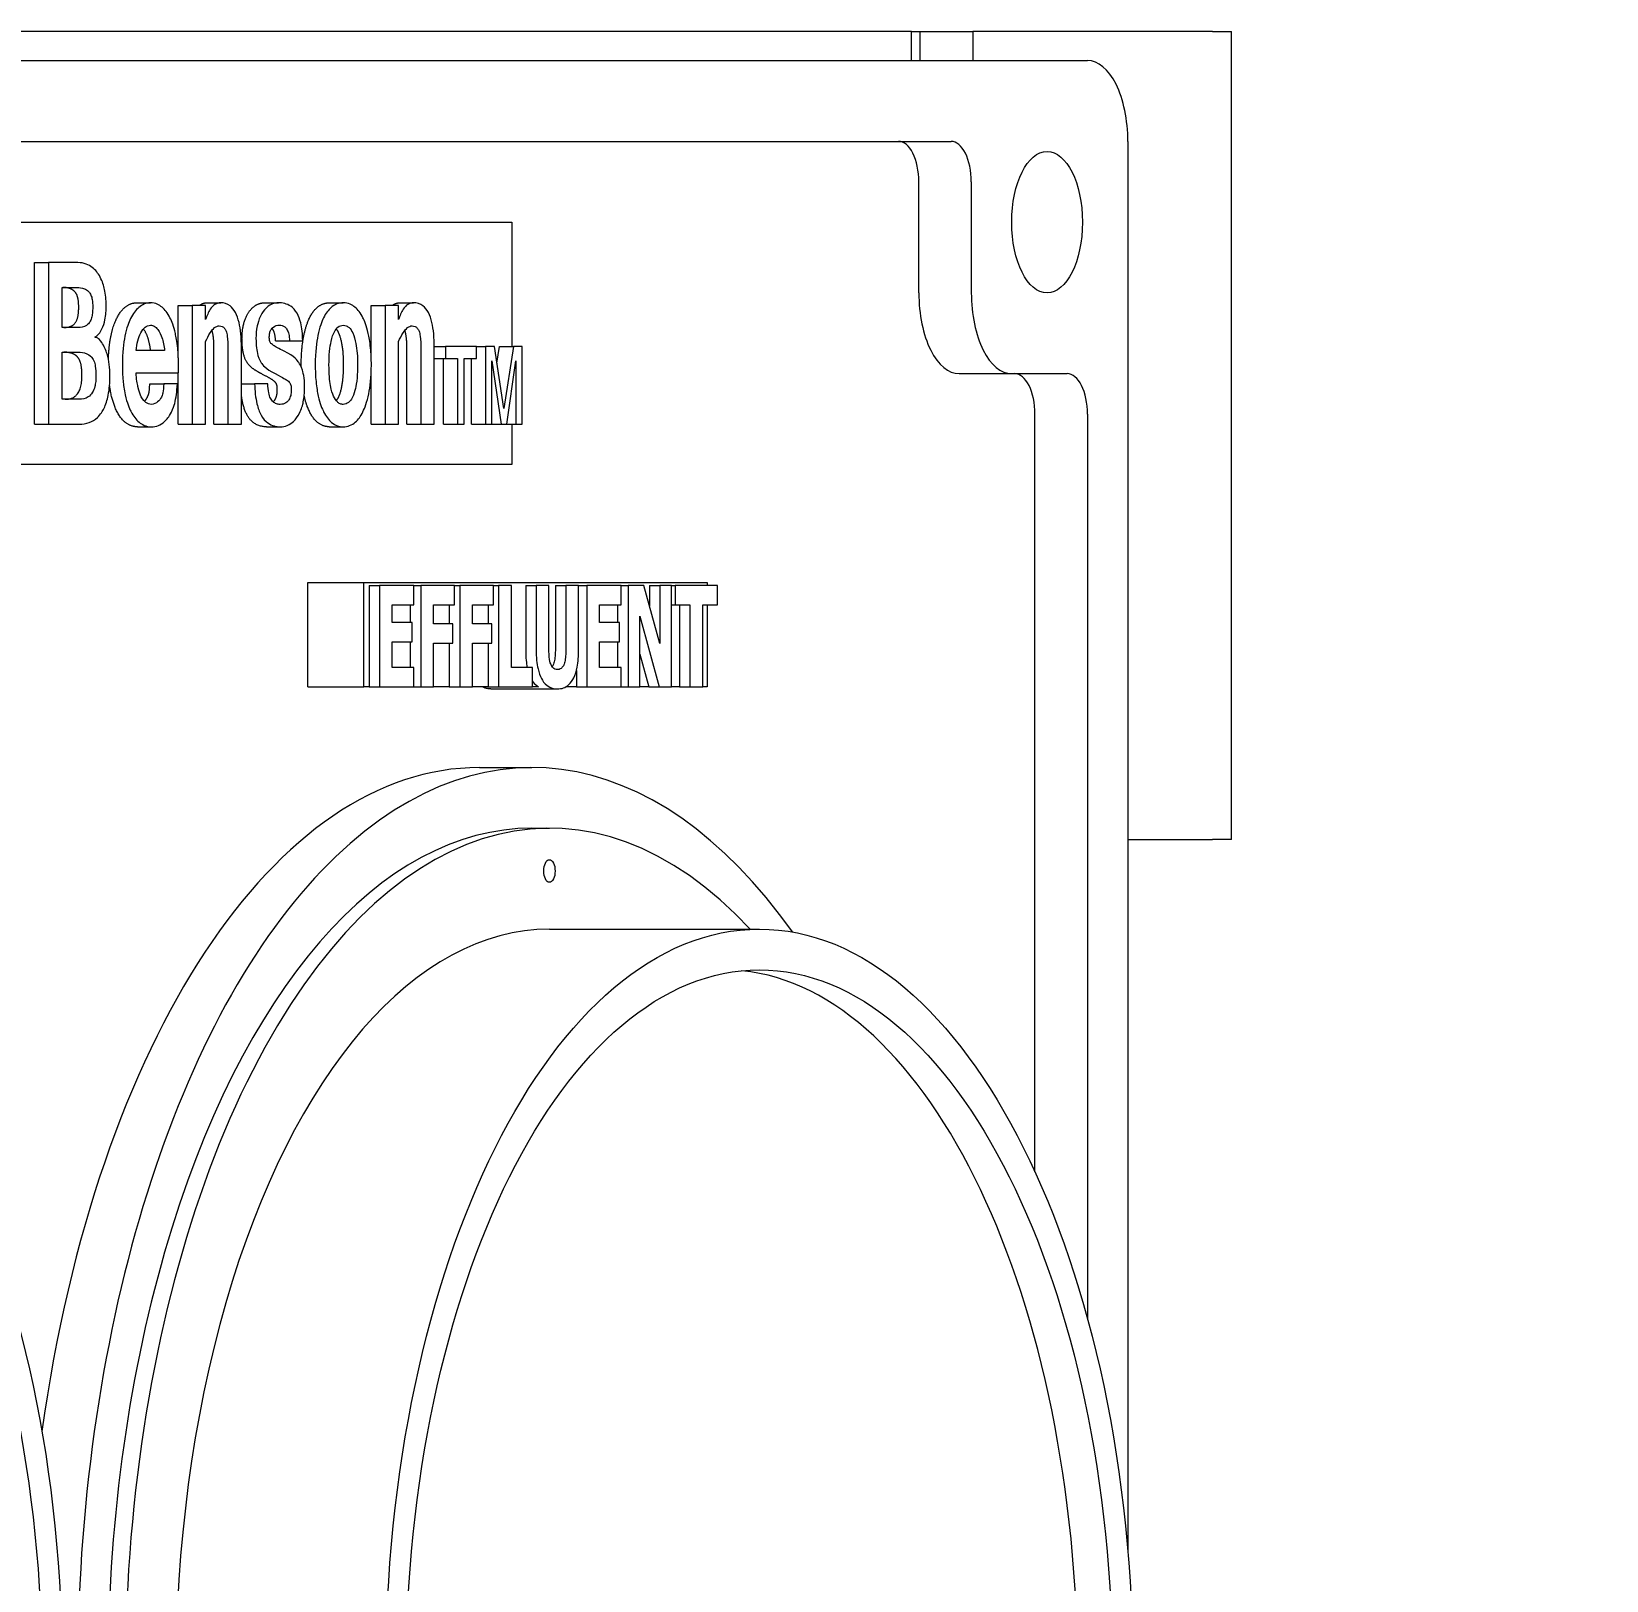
# Model space of a CAD drawing. Header units: inches. Extents: x 12 to 318, y 5 to 204.
# Drawn here: x 159.009 to 163.883, y 83.997 to 88.79 of the extents above; entities that cross this region are included whole.
import ezdxf

# ---------------------------------------------------------------- set-up
doc = ezdxf.new("R2010")
doc.units = ezdxf.units.IN
doc.header["$LTSCALE"] = 9.5
doc.header["$MEASUREMENT"] = 0
doc.layers.add('Dimension', color=7, linetype='Continuous', lineweight=25)
doc.layers.add('Visible', color=7, linetype='Continuous', lineweight=18)
doc.styles.add('Standard D-E', font='arial.ttf')
doc.dimstyles.new('in [mm] D-E NeptuneBenson', dxfattribs={"dimscale": 9.5, "dimtxt": 0.15, "dimasz": 0.098425, "dimexe": 0.125, "dimexo": 0.063, "dimgap": 0.031496, "dimtad": 0, "dimtih": 1, "dimtoh": 1, "dimdec": 4, "dimzin": 3, "dimdsep": 46, "dimlunit": 5, "dimtxsty": 'Standard D-E', "dimcen": 0.09, "dimdle": 0.393701, "dimclrd": 256, "dimclre": 256, "dimclrt": 256, "dimadec": 1, "dimazin": 1, "dimtfac": 1, "dimtofl": 0, "dimtmove": 0, "dimatfit": 3, "dimfxl": 1, "dimfrac": 1, "dimtolj": 1, "dimtzin": 4, "dimlwd": -1, "dimlwe": -1, "dimarcsym": 0})

# ---------------------------------------------------------------- blocks, each defined once
blk = doc.blocks.new('*D26')
at = {"layer": 'Defpoints', "color": 0, "transparency": 16777216}
for p in [(157.7973, 102.1599), (159.2025, 29.1799), (174.6379, 29.1799)]:
    blk.add_point(p, dxfattribs=at)
at = {"layer": 'Dimension', "transparency": 16777216}
for p, q in [((158.3958, 102.1599), (175.8254, 102.1599)), ((174.6379, 101.2249), (174.6379, 84.9408)), ((174.6379, 30.115), (174.6379, 80.4614)), ((159.801, 29.1799), (175.8254, 29.1799))]:
    blk.add_line(p, q, dxfattribs=at)
for points in [[(174.4821, 101.2249), (174.7938, 101.2249), (174.6379, 102.1599)], [(174.4821, 30.115), (174.7938, 30.115), (174.6379, 29.1799)]]:
    blk.add_solid(points, dxfattribs=at)
at = {"layer": 'Dimension', "transparency": 16777216, "char_height": 1.425, "attachment_point": 5, "style": 'Standard D-E'}
for s, insert in [('\\A1; 73 in', (174.6379, 83.7284)), ('\\A1;[1853.7 mm]', (174.6379, 81.4887))]:
    blk.add_mtext(s, dxfattribs=dict(at, insert=insert))
blk = doc.blocks.new('*D27')
at = {"layer": 'Defpoints', "color": 0, "transparency": 16777216}
for p in [(144.702, 110.0399), (183.9102, 110.0399), (159.2025, 29.1799)]:
    blk.add_point(p, dxfattribs=at)
at = {"layer": 'Dimension', "transparency": 16777216}
for p, q in [((145.3005, 110.0399), (185.0977, 110.0399)), ((183.9102, 109.1049), (183.9102, 72.5645)), ((183.9102, 30.115), (183.9102, 66.6553)), ((159.801, 29.1799), (185.0977, 29.1799))]:
    blk.add_line(p, q, dxfattribs=at)
for points in [[(183.7543, 109.1049), (184.066, 109.1049), (183.9102, 110.0399)], [(183.7543, 30.115), (184.066, 30.115), (183.9102, 29.1799)]]:
    blk.add_solid(points, dxfattribs=at)
at = {"layer": 'Dimension', "transparency": 16777216, "char_height": 1.425, "attachment_point": 5, "style": 'Standard D-E'}
for s, insert in [('\\A1; 80{\\H1x;\\S7#8;} in', (183.9102, 71.3521)), ('\\A1;[2053.8 mm]', (183.9102, 68.3975))]:
    blk.add_mtext(s, dxfattribs=dict(at, insert=insert))

msp = doc.modelspace()

# ---------------------------------------------------------------- linework, layer by layer
at = {"layer": 'Visible'}
for p, q in [((161.731927, 88.789912), (155.331927, 88.789912)), ((161.731927, 88.699912), (161.731927, 88.789912)), ((161.731927, 88.789912), (161.759548, 88.789912)), ((161.759548, 88.789912), (161.921927, 88.789912)), ((161.759548, 88.699912), (161.759548, 88.789912)), ((161.921927, 88.789912), (161.921927, 88.699912)), ((162.663605, 88.789912), (161.921927, 88.789912)), ((162.663605, 88.789912), (162.722219, 88.789912)), ((162.722219, 86.289912), (162.722219, 88.789912)), ((155.526687, 88.699912), (162.276687, 88.699912)), ((155.948562, 88.449877), (161.854812, 88.449877)), ((162.401687, 88.449912), (162.401687, 84.084772)), ((161.754932, 87.981162), (161.754932, 88.324877)), ((161.917312, 88.324877), (161.917312, 87.981162)), ((157.307937, 88.199877), (160.495437, 88.199877)), ((160.495437, 88.199877), (160.495437, 87.814877)), ((159.019118, 87.574877), (159.019118, 88.074877)), ((159.019118, 88.074877), (159.062419, 88.074877)), ((159.062419, 88.074877), (159.062419, 87.574877)), ((159.152753, 88.074877), (159.062419, 88.074877)), ((159.104676, 87.997954), (159.149717, 87.997954)), ((159.104676, 87.873966), (159.104676, 87.997954)), ((159.33404, 87.950383), (159.377341, 87.950383)), ((159.46374, 87.779936), (159.46374, 87.942286)), ((159.46374, 87.942286), (159.507041, 87.942286)), ((159.548286, 87.942286), (159.507041, 87.942286)), ((159.507041, 87.942286), (159.507041, 87.574877)), ((159.548286, 87.898257), (159.548286, 87.942286)), ((159.551544, 87.950383), (159.594845, 87.950383)), ((159.730585, 87.950383), (159.773887, 87.950383)), ((159.930882, 87.950383), (159.974184, 87.950383)), ((160.060582, 87.942286), (160.103883, 87.942286)), ((160.060582, 87.780426), (160.060582, 87.942286)), ((160.145128, 87.942286), (160.103883, 87.942286)), ((160.103883, 87.942286), (160.103883, 87.574877)), ((160.145128, 87.898257), (160.145128, 87.942286)), ((160.148386, 87.950383), (160.191687, 87.950383)), ((159.1525, 87.873966), (159.104676, 87.873966)), ((159.20592, 87.843621), (159.206567, 87.843621)), ((159.548286, 87.574877), (159.548286, 87.830443)), ((159.764492, 87.832974), (159.807794, 87.832974)), ((159.807794, 87.832974), (159.848532, 87.832974)), ((160.145128, 87.574877), (160.145128, 87.830443)), ((160.255697, 87.814877), (160.28999, 87.814877)), ((160.386306, 87.814877), (160.28999, 87.814877)), ((160.28999, 87.814877), (160.28999, 87.777954)), ((160.386306, 87.777954), (160.386306, 87.814877)), ((160.386306, 87.814877), (160.414609, 87.814877)), ((160.441815, 87.814877), (160.414609, 87.814877)), ((160.414609, 87.814877), (160.414609, 87.574877)), ((160.471086, 87.622974), (160.441815, 87.814877)), ((160.449614, 87.763748), (160.457542, 87.814877)), ((160.457542, 87.814877), (160.500844, 87.814877)), ((160.500844, 87.814877), (160.471086, 87.622974)), ((160.527929, 87.814877), (160.500844, 87.814877)), ((160.527929, 87.574877), (160.527929, 87.814877)), ((159.104676, 87.797549), (159.152753, 87.797549)), ((159.104676, 87.6518), (159.104676, 87.797549)), ((159.421117, 87.802609), (159.333566, 87.802609)), ((159.574064, 87.574877), (159.574064, 87.809188)), ((159.617365, 87.809188), (159.617365, 87.574877)), ((159.658863, 87.574877), (159.658863, 87.811719)), ((160.170906, 87.574877), (160.170906, 87.809188)), ((160.214207, 87.809188), (160.214207, 87.574877)), ((160.255705, 87.574877), (160.255705, 87.811719)), ((160.255705, 87.777954), (160.28999, 87.777954)), ((160.284583, 87.574877), (160.284583, 87.777954)), ((160.28999, 87.777954), (160.327885, 87.777954)), ((160.327885, 87.777954), (160.327885, 87.574877)), ((160.348168, 87.777954), (160.386306, 87.777954)), ((160.348168, 87.574877), (160.348168, 87.777954)), ((160.371307, 87.574877), (160.371307, 87.777954)), ((160.434042, 87.770666), (160.462463, 87.574877)), ((160.434042, 87.574877), (160.434042, 87.770666)), ((160.479831, 87.574877), (160.508374, 87.770666)), ((160.508374, 87.770666), (160.508374, 87.574877)), ((159.33306, 87.733278), (159.464133, 87.733278)), ((159.46374, 87.574877), (159.46374, 87.733278)), ((159.464133, 87.733278), (159.464133, 87.758075)), ((160.060582, 87.574877), (160.060582, 87.736732)), ((161.879932, 87.731162), (162.042312, 87.731162)), ((162.042312, 87.731162), (162.214169, 87.731162)), ((159.375285, 87.699371), (159.418586, 87.699371)), ((159.460844, 87.699371), (159.418586, 87.699371)), ((159.658863, 87.699371), (159.699747, 87.699371)), ((159.740992, 87.699371), (159.699747, 87.699371)), ((159.157308, 87.6518), (159.104676, 87.6518)), ((159.019118, 87.574877), (159.062419, 87.574877)), ((159.062419, 87.574877), (159.157308, 87.574877)), ((159.46374, 87.574877), (159.507041, 87.574877)), ((159.507041, 87.574877), (159.548286, 87.574877)), ((159.574064, 87.574877), (159.617365, 87.574877)), ((159.617365, 87.574877), (159.658863, 87.574877)), ((160.060582, 87.574877), (160.103883, 87.574877)), ((160.103883, 87.574877), (160.145128, 87.574877)), ((160.170906, 87.574877), (160.214207, 87.574877)), ((160.214207, 87.574877), (160.255705, 87.574877)), ((160.284583, 87.574877), (160.327885, 87.574877)), ((160.327885, 87.574877), (160.348168, 87.574877)), ((160.371307, 87.574877), (160.414609, 87.574877)), ((160.414609, 87.574877), (160.434042, 87.574877)), ((160.434042, 87.574877), (160.462463, 87.574877)), ((160.462463, 87.574877), (160.479831, 87.574877)), ((160.479831, 87.574877), (160.508374, 87.574877)), ((160.495437, 87.574877), (160.495437, 87.449877)), ((160.508374, 87.574877), (160.527929, 87.574877)), ((162.11429, 85.261638), (162.11429, 87.606162)), ((162.276669, 87.606162), (162.276669, 84.807084)), ((159.337077, 87.56678), (159.380378, 87.56678)), ((159.736152, 87.56678), (159.779454, 87.56678)), ((159.930882, 87.56678), (159.974184, 87.56678)), ((160.495437, 87.449877), (157.882652, 87.449877)), ((159.86429, 87.084877), (160.037495, 87.084877)), ((159.86429, 86.762377), (159.86429, 87.084877)), ((160.037495, 87.084877), (161.099995, 87.084877)), ((160.037495, 86.762377), (160.037495, 87.084877)), ((161.099995, 87.084877), (161.099995, 87.075377)), ((160.053728, 87.075377), (160.053728, 86.762377)), ((160.053728, 87.075377), (160.086204, 87.075377)), ((160.191975, 87.075377), (160.086204, 87.075377)), ((160.086204, 87.075377), (160.086204, 86.762377)), ((160.191975, 87.075377), (160.213984, 87.075377)), ((160.191975, 87.01577), (160.191975, 87.075377)), ((160.31874, 87.075377), (160.213984, 87.075377)), ((160.213984, 87.075377), (160.213984, 86.762377)), ((160.31874, 87.075377), (160.334408, 87.075377)), ((160.31874, 87.01577), (160.31874, 87.075377)), ((160.439164, 87.075377), (160.334408, 87.075377)), ((160.334408, 87.075377), (160.334408, 86.762377)), ((160.439164, 87.01577), (160.439164, 87.075377)), ((160.439164, 87.075377), (160.454832, 87.075377)), ((160.494147, 87.075377), (160.454832, 87.075377)), ((160.454832, 87.075377), (160.454832, 86.762377)), ((160.494147, 86.821984), (160.494147, 87.075377)), ((160.538595, 87.075377), (160.538595, 86.875503)), ((160.538595, 87.075377), (160.571071, 87.075377)), ((160.610386, 87.075377), (160.571071, 87.075377)), ((160.571071, 87.075377), (160.571071, 86.875503)), ((160.610386, 86.880069), (160.610386, 87.075377)), ((160.630415, 87.075377), (160.630415, 86.880069)), ((160.630415, 87.075377), (160.662891, 87.075377)), ((160.702207, 87.075377), (160.662891, 87.075377)), ((160.662891, 87.075377), (160.662891, 86.880069)), ((160.702207, 87.075377), (160.727767, 87.075377)), ((160.702207, 86.875757), (160.702207, 87.075377)), ((160.833537, 87.075377), (160.727767, 87.075377)), ((160.727767, 87.075377), (160.727767, 86.762377)), ((160.833537, 87.075377), (160.855547, 87.075377)), ((160.833537, 87.01577), (160.833537, 87.075377)), ((160.90374, 87.075377), (160.855547, 87.075377)), ((160.855547, 87.075377), (160.855547, 86.762377)), ((160.953708, 86.896048), (160.90374, 87.075377)), ((160.921232, 87.075377), (160.921232, 87.012599)), ((160.921232, 87.075377), (160.953708, 87.075377)), ((160.989599, 87.075377), (160.953708, 87.075377)), ((160.953708, 87.075377), (160.953708, 86.896048)), ((160.989599, 86.762377), (160.989599, 87.075377)), ((160.989599, 87.075377), (161.000575, 87.075377)), ((161.132471, 87.075377), (161.000575, 87.075377)), ((161.000575, 87.075377), (161.000575, 87.01577)), ((161.132471, 87.01577), (161.132471, 87.075377)), ((160.125266, 86.960728), (160.125266, 87.01577)), ((160.125266, 87.01577), (160.191975, 87.01577)), ((160.181508, 87.01577), (160.181508, 86.960728)), ((160.253046, 86.95667), (160.253046, 87.01577)), ((160.253046, 87.01577), (160.31874, 87.01577)), ((160.301932, 87.01577), (160.301932, 86.95667)), ((160.37347, 87.01577), (160.439164, 87.01577)), ((160.37347, 86.95667), (160.37347, 87.01577)), ((160.422356, 87.01577), (160.422356, 86.95667)), ((160.766828, 86.960728), (160.766828, 87.01577)), ((160.766828, 87.01577), (160.833537, 87.01577)), ((160.823071, 87.01577), (160.823071, 86.960728)), ((160.989599, 87.01577), (161.000575, 87.01577)), ((161.000575, 87.01577), (161.046865, 87.01577)), ((161.014389, 87.01577), (161.014389, 86.762377)), ((161.046865, 87.01577), (161.046865, 86.762377)), ((161.08618, 86.762377), (161.08618, 87.01577)), ((161.08618, 87.01577), (161.132471, 87.01577)), ((161.099995, 87.01577), (161.099995, 86.762377)), ((160.186775, 86.960728), (160.125266, 86.960728)), ((160.186775, 86.901121), (160.186775, 86.960728)), ((160.31354, 86.95667), (160.253046, 86.95667)), ((160.31354, 86.897063), (160.31354, 86.95667)), ((160.433964, 86.95667), (160.37347, 86.95667)), ((160.433964, 86.897063), (160.433964, 86.95667)), ((160.828338, 86.960728), (160.766828, 86.960728)), ((160.828338, 86.901121), (160.828338, 86.960728)), ((160.891438, 86.762377), (160.891438, 86.980513)), ((160.891438, 86.980513), (160.951806, 86.762377)), ((160.125266, 86.821984), (160.125266, 86.901121)), ((160.125266, 86.901121), (160.186775, 86.901121)), ((160.181508, 86.901121), (160.181508, 86.821984)), ((160.253046, 86.762377), (160.253046, 86.897063)), ((160.253046, 86.897063), (160.31354, 86.897063)), ((160.301932, 86.897063), (160.301932, 86.762377)), ((160.37347, 86.762377), (160.37347, 86.897063)), ((160.37347, 86.897063), (160.433964, 86.897063)), ((160.422356, 86.897063), (160.422356, 86.762377)), ((160.766828, 86.901121), (160.828338, 86.901121)), ((160.766828, 86.821984), (160.766828, 86.901121)), ((160.823071, 86.901121), (160.823071, 86.821984)), ((160.891438, 86.863163), (160.91933, 86.762377)), ((160.191975, 86.821984), (160.125266, 86.821984)), ((160.191975, 86.762377), (160.191975, 86.821984)), ((160.559208, 86.821984), (160.494147, 86.821984)), ((160.559208, 86.762377), (160.559208, 86.821984)), ((160.695291, 86.812172), (160.695291, 86.762377)), ((160.833537, 86.821984), (160.766828, 86.821984)), ((160.833537, 86.762377), (160.833537, 86.821984)), ((159.86429, 86.762377), (160.037495, 86.762377)), ((160.053728, 86.762377), (160.037495, 86.762377)), ((160.053728, 86.762377), (160.086204, 86.762377)), ((160.086204, 86.762377), (160.191975, 86.762377)), ((160.191975, 86.762377), (160.213984, 86.762377)), ((160.213984, 86.762377), (160.253046, 86.762377)), ((160.301932, 86.762377), (160.253046, 86.762377)), ((160.301932, 86.762377), (160.334408, 86.762377)), ((160.334408, 86.762377), (160.37347, 86.762377)), ((160.422356, 86.762377), (160.37347, 86.762377)), ((160.422356, 86.762377), (160.454832, 86.762377)), ((160.430958, 86.755782), (160.636639, 86.755782)), ((160.454832, 86.762377), (160.559208, 86.762377)), ((160.577924, 86.762377), (160.559208, 86.762377)), ((160.695291, 86.762377), (160.663176, 86.762377)), ((160.695291, 86.762377), (160.727767, 86.762377)), ((160.727767, 86.762377), (160.833537, 86.762377)), ((160.833537, 86.762377), (160.855547, 86.762377)), ((160.855547, 86.762377), (160.891438, 86.762377)), ((160.91933, 86.762377), (160.891438, 86.762377)), ((160.91933, 86.762377), (160.951806, 86.762377)), ((160.951806, 86.762377), (160.989599, 86.762377)), ((161.014389, 86.762377), (160.989599, 86.762377)), ((161.014389, 86.762377), (161.046865, 86.762377)), ((161.046865, 86.762377), (161.08618, 86.762377)), ((161.099995, 86.762377), (161.08618, 86.762377)), ((160.39554, 86.512377), (160.557919, 86.512377)), ((160.557919, 86.324877), (160.612046, 86.324877)), ((162.401687, 86.289912), (162.663605, 86.289912)), ((162.722219, 86.289912), (162.663605, 86.289912)), ((160.612046, 86.012377), (161.261565, 86.012377))]:
    msp.add_line(p, q, dxfattribs=at)
for centre, major_axis, start_param, end_param in [((162.276687, 88.449912), (0, 0.25), 4.71238898, 6.28318531), ((161.692432, 88.324877), (0, 0.125), 4.71238898, 6.28318531), ((161.854812, 88.324877), (0, 0.125), 4.71238898, 6.28318531), ((161.879932, 87.981162), (0, -0.25), 4.71238898, 6.28318531), ((162.042312, 87.981162), (0, -0.25), 4.71238898, 6.28318531), ((162.05179, 87.606162), (0, 0.125), 4.71238898, 6.28318531), ((162.214169, 87.606162), (0, 0.125), 4.71238898, 6.28318531), ((160.557919, 83.699877), (0, 2.8125), 5.67192986, 8.94884126), ((160.39554, 83.699877), (0, 2.8125), 0, 1.2977393), ((160.612046, 83.699877), (0, -2.625), 2.64866739, 6.33361033), ((160.557919, 83.699877), (0, -2.625), 3.14159265, 6.28318531), ((160.612046, 83.699877), (0, -2.3125), 3.14159265, 6.28318531), ((161.153312, 83.699877), (0, -2.186419), 0.04953189, 3.09206076)]:
    msp.add_ellipse(centre, major_axis=major_axis, ratio=0.5, start_param=start_param, end_param=end_param, dxfattribs=at)
for centre, major_axis in [((162.151687, 88.199912), (0, 0.21875)), ((160.612046, 86.192273), (0, -0.035)), ((157.9491, 83.699877), (0, 2.3125)), ((161.261565, 83.699877), (0, 2.3125)), ((157.9491, 83.699877), (0, 2.186419)), ((161.261565, 83.699877), (0, 2.186419))]:
    msp.add_ellipse(centre, major_axis=major_axis, ratio=0.5, dxfattribs=at)
for points, degree, knots in [([(159.240557, 87.942286), (159.240557, 87.950959), (159.240162, 87.959582), (159.238465, 87.976261), (159.237212, 87.984174), (159.23312, 88.002598), (159.229046, 88.01663), (159.215699, 88.041847), (159.207648, 88.052149), (159.186989, 88.068115), (159.172471, 88.074877), (159.152753, 88.074877)], 3, [-1.37022204, -1.37022204, -1.37022204, -1.37022204, -1.13367687, -1.13367687, -0.90603204, -0.90603204, -0.58386018, -0.58386018, -0.30050429, -0.30050429, 0, 0, 0, 0]), ([(159.149717, 87.997954), (159.157278, 87.997954), (159.165771, 87.997089), (159.176876, 87.992518), (159.181886, 87.989904), (159.189477, 87.981738), (159.191629, 87.97793), (159.195278, 87.96969), (159.196394, 87.964936), (159.198391, 87.95315), (159.198806, 87.944699), (159.198806, 87.936719)], 3, [-0.217883978, -0.217883978, -0.217883978, -0.217883978, -0.151492323, -0.151492323, -0.118749394, -0.118749394, -0.094641913, -0.094641913, -0.060812242, -0.060812242, 0, 0, 0, 0]), ([(159.198806, 87.936719), (159.198806, 87.930626), (159.198548, 87.924438), (159.197315, 87.913295), (159.196432, 87.908264), (159.193711, 87.898469), (159.191852, 87.89405), (159.187623, 87.887349), (159.18456, 87.883515), (159.171588, 87.875482), (159.16192, 87.873966), (159.1525, 87.873966)], 3, [-0.570946972, -0.570946972, -0.570946972, -0.570946972, -0.453612383, -0.453612383, -0.351244571, -0.351244571, -0.237936486, -0.237936486, -0.143553355, -0.143553355, 0, 0, 0, 0]), ([(159.205891, 87.843601), (159.210078, 87.846475), (159.214155, 87.850091), (159.221416, 87.858812), (159.224612, 87.863717), (159.231495, 87.877747), (159.234562, 87.887298), (159.239504, 87.912053), (159.240557, 87.927212), (159.240557, 87.942286)], 3, [-0.332004447, -0.332004447, -0.332004447, -0.332004447, -0.264558277, -0.264558277, -0.202993513, -0.202993513, -0.114860808, -0.114860808, 0, 0, 0, 0]), ([(159.247481, 87.775303), (159.248449, 87.809466), (159.259648, 87.87346), (159.282674, 87.923055), (159.315062, 87.950383), (159.33404, 87.950383)], 2, [0.19355846, 0.19355846, 0.19355846, 1, 2, 3, 4, 4, 4]), ([(159.377341, 87.950383), (159.371089, 87.950383), (159.364871, 87.94927), (159.352074, 87.9442), (159.346438, 87.940399), (159.332034, 87.927999), (159.32353, 87.916685), (159.310323, 87.890016), (159.303667, 87.872771), (159.294084, 87.825547), (159.29055, 87.797215), (159.29055, 87.758581)], 3, [-1.49193162, -1.49193162, -1.49193162, -1.49193162, -1.29030138, -1.29030138, -1.0712515, -1.0712515, -0.64119148, -0.64119148, -0.29439022, -0.29439022, 0, 0, 0, 0]), ([(159.464133, 87.758075), (159.464133, 87.775551), (159.463415, 87.793081), (159.459711, 87.830628), (159.456829, 87.845517), (159.449654, 87.877267), (159.443643, 87.89296), (159.430839, 87.918598), (159.422604, 87.929346), (159.405225, 87.943636), (159.393561, 87.950383), (159.377341, 87.950383)], 3, [-0.953742878, -0.953742878, -0.953742878, -0.953742878, -0.864238922, -0.864238922, -0.757751945, -0.757751945, -0.52950742, -0.52950742, -0.247180323, -0.247180323, 0, 0, 0, 0]), ([(159.594845, 87.950383), (159.588828, 87.950383), (159.582833, 87.948922), (159.571727, 87.9421), (159.566795, 87.937146), (159.556558, 87.921719), (159.551963, 87.910675), (159.548286, 87.898257)], 3, [-0.286997863, -0.286997863, -0.286997863, -0.286997863, -0.195305384, -0.195305384, -0.109970073, -0.109970073, 0, 0, 0, 0]), ([(159.658863, 87.811719), (159.658863, 87.82604), (159.658351, 87.840653), (159.655889, 87.866787), (159.654134, 87.878693), (159.648808, 87.901196), (159.645254, 87.911456), (159.635807, 87.929381), (159.630133, 87.936179), (159.614713, 87.947952), (159.604632, 87.950383), (159.594845, 87.950383)], 3, [-0.549838036, -0.549838036, -0.549838036, -0.549838036, -0.440760651, -0.440760651, -0.347374274, -0.347374274, -0.251258835, -0.251258835, -0.149149172, -0.149149172, 0, 0, 0, 0]), ([(159.773887, 87.950383), (159.766764, 87.950383), (159.759644, 87.949049), (159.744752, 87.942366), (159.738629, 87.937218), (159.72966, 87.928305), (159.723324, 87.92075), (159.712538, 87.898161), (159.709541, 87.887254), (159.705195, 87.866369), (159.704049, 87.853408), (159.704049, 87.840059)], 3, [-0.380184833, -0.380184833, -0.380184833, -0.380184833, -0.319898495, -0.319898495, -0.251008997, -0.251008997, -0.172372504, -0.172372504, -0.101722902, -0.101722902, 0, 0, 0, 0]), ([(159.848532, 87.832974), (159.848403, 87.843), (159.847873, 87.853073), (159.845797, 87.871689), (159.84436, 87.880263), (159.839555, 87.899709), (159.835787, 87.909561), (159.825312, 87.92782), (159.818581, 87.934839), (159.79962, 87.947832), (159.786333, 87.950383), (159.773887, 87.950383)], 3, [-0.545887419, -0.545887419, -0.545887419, -0.545887419, -0.469637173, -0.469637173, -0.400904814, -0.400904814, -0.30477701, -0.30477701, -0.189676686, -0.189676686, 0, 0, 0, 0]), ([(159.974184, 87.950383), (159.967537, 87.950383), (159.960908, 87.949256), (159.947092, 87.943907), (159.941133, 87.939809), (159.927719, 87.92825), (159.919963, 87.917848), (159.907413, 87.892339), (159.900742, 87.87481), (159.891201, 87.828058), (159.887392, 87.799348), (159.887392, 87.758581)], 3, [-1.56801299, -1.56801299, -1.56801299, -1.56801299, -1.35973826, -1.35973826, -1.12707481, -1.12707481, -0.69333235, -0.69333235, -0.31064426, -0.31064426, 0, 0, 0, 0]), ([(160.060975, 87.758581), (160.060975, 87.776019), (160.060261, 87.793526), (160.056578, 87.830696), (160.053732, 87.845443), (160.045876, 87.880014), (160.039322, 87.895288), (160.027681, 87.918598), (160.019446, 87.929346), (160.002067, 87.943636), (159.990403, 87.950383), (159.974184, 87.950383)], 3, [-0.854658685, -0.854658685, -0.854658685, -0.854658685, -0.788718433, -0.788718433, -0.711388555, -0.711388555, -0.52950742, -0.52950742, -0.247180323, -0.247180323, 0, 0, 0, 0]), ([(160.191687, 87.950383), (160.18567, 87.950383), (160.179675, 87.948922), (160.168569, 87.9421), (160.163637, 87.937146), (160.1534, 87.921719), (160.148805, 87.910675), (160.145128, 87.898257)], 3, [-0.286997863, -0.286997863, -0.286997863, -0.286997863, -0.195305384, -0.195305384, -0.109970073, -0.109970073, 0, 0, 0, 0]), ([(160.255705, 87.811719), (160.255705, 87.82604), (160.255193, 87.840653), (160.252731, 87.866787), (160.250976, 87.878693), (160.24565, 87.901196), (160.242096, 87.911456), (160.232649, 87.929381), (160.226975, 87.936179), (160.211555, 87.947952), (160.201474, 87.950383), (160.191687, 87.950383)], 3, [-0.549838036, -0.549838036, -0.549838036, -0.549838036, -0.440760651, -0.440760651, -0.347374274, -0.347374274, -0.251258835, -0.251258835, -0.149149172, -0.149149172, 0, 0, 0, 0]), ([(159.333566, 87.802609), (159.334485, 87.813176), (159.336069, 87.823397), (159.340844, 87.842069), (159.343858, 87.85018), (159.351583, 87.865055), (159.355922, 87.87076), (159.365967, 87.879106), (159.371577, 87.881051), (159.377341, 87.881051)], 3, [-0.311667492, -0.311667492, -0.311667492, -0.311667492, -0.237050543, -0.237050543, -0.16576507, -0.16576507, -0.087852602, -0.087852602, 0, 0, 0, 0]), ([(159.377816, 87.802609), (159.374273, 87.836516), (159.35933, 87.865102), (159.355599, 87.869628)], 2, [0, 0, 0, 1, 1.28376973, 1.28376973, 1.28376973]), ([(159.377341, 87.881051), (159.381446, 87.881051), (159.385512, 87.880072), (159.393235, 87.875696), (159.396764, 87.872485), (159.406136, 87.860202), (159.410349, 87.849805), (159.416949, 87.830485), (159.419615, 87.816984), (159.421117, 87.802609)], 3, [-0.251457438, -0.251457438, -0.251457438, -0.251457438, -0.21404187, -0.21404187, -0.178283825, -0.178283825, -0.111899249, -0.111899249, 0, 0, 0, 0]), ([(159.548286, 87.830443), (159.552478, 87.84014), (159.557143, 87.849481), (159.566473, 87.863906), (159.571133, 87.869613), (159.580694, 87.87706), (159.585411, 87.879026), (159.59029, 87.879026)], 3, [-0.254147783, -0.254147783, -0.254147783, -0.254147783, -0.156374809, -0.156374809, -0.074354364, -0.074354364, 0, 0, 0, 0]), ([(159.574064, 87.809188), (159.574064, 87.848662), (159.567683, 87.864288), (159.567495, 87.864718)], 2, [0, 0, 0, 1, 1.02920813, 1.02920813, 1.02920813]), ([(159.59029, 87.879026), (159.593382, 87.879026), (159.596568, 87.878521), (159.602173, 87.875954), (159.604695, 87.874098), (159.60911, 87.868535), (159.610566, 87.865483), (159.613326, 87.858136), (159.614496, 87.852365), (159.616856, 87.835627), (159.617365, 87.822298), (159.617365, 87.809188)], 3, [-0.243715019, -0.243715019, -0.243715019, -0.243715019, -0.209104446, -0.209104446, -0.179401679, -0.179401679, -0.150757457, -0.150757457, -0.099891353, -0.099891353, 0, 0, 0, 0]), ([(159.745294, 87.84512), (159.745294, 87.84728), (159.745398, 87.849427), (159.745852, 87.853565), (159.746187, 87.855516), (159.747485, 87.860885), (159.748693, 87.863884), (159.752388, 87.870443), (159.755211, 87.873423), (159.76368, 87.879749), (159.770144, 87.881051), (159.776164, 87.881051)], 3, [-0.199332402, -0.199332402, -0.199332402, -0.199332402, -0.182867861, -0.182867861, -0.167049192, -0.167049192, -0.137423155, -0.137423155, -0.091748754, -0.091748754, 0, 0, 0, 0]), ([(159.776164, 87.881051), (159.782219, 87.881051), (159.788169, 87.879598), (159.795894, 87.87346), (159.798349, 87.870622), (159.802514, 87.863138), (159.804116, 87.85878), (159.806838, 87.8473), (159.807567, 87.840147), (159.807794, 87.832974)], 3, [-0.223385569, -0.223385569, -0.223385569, -0.223385569, -0.140059831, -0.140059831, -0.096765916, -0.096765916, -0.05477189, -0.05477189, 0, 0, 0, 0]), ([(159.929902, 87.758581), (159.929902, 87.772064), (159.930343, 87.786043), (159.932828, 87.813029), (159.934661, 87.82321), (159.93943, 87.844365), (159.942841, 87.852919), (159.95012, 87.867502), (159.954366, 87.872158), (159.963, 87.87925), (159.968538, 87.881051), (159.974184, 87.881051)], 3, [-0.22807944, -0.22807944, -0.22807944, -0.22807944, -0.205294754, -0.205294754, -0.181748055, -0.181748055, -0.142221383, -0.142221383, -0.086038211, -0.086038211, 0, 0, 0, 0]), ([(159.975164, 87.758581), (159.975164, 87.789958), (159.968332, 87.83601), (159.958144, 87.862587), (159.952493, 87.869563)], 2, [0, 0, 0, 1, 2, 2.7505137, 2.7505137, 2.7505137]), ([(159.974184, 87.881051), (159.977295, 87.881051), (159.980389, 87.880474), (159.987253, 87.877625), (159.990083, 87.87536), (159.996297, 87.869715), (160.000085, 87.864104), (160.00769, 87.847665), (160.010822, 87.836325), (160.016741, 87.805547), (160.018465, 87.784328), (160.018465, 87.758581)], 3, [-0.485256347, -0.485256347, -0.485256347, -0.485256347, -0.453784115, -0.453784115, -0.414355835, -0.414355835, -0.320828378, -0.320828378, -0.196193606, -0.196193606, 0, 0, 0, 0]), ([(160.145128, 87.830443), (160.14932, 87.84014), (160.153986, 87.849481), (160.163315, 87.863906), (160.167975, 87.869613), (160.177536, 87.87706), (160.182253, 87.879026), (160.187132, 87.879026)], 3, [-0.254147783, -0.254147783, -0.254147783, -0.254147783, -0.156374809, -0.156374809, -0.074354364, -0.074354364, 0, 0, 0, 0]), ([(160.170906, 87.809188), (160.170906, 87.848662), (160.164525, 87.864288), (160.164337, 87.864718)], 2, [0, 0, 0, 1, 1.02920813, 1.02920813, 1.02920813]), ([(160.187132, 87.879026), (160.190225, 87.879026), (160.19341, 87.878521), (160.199015, 87.875954), (160.201537, 87.874098), (160.205953, 87.868535), (160.207408, 87.865483), (160.210168, 87.858136), (160.211338, 87.852365), (160.213698, 87.835627), (160.214207, 87.822298), (160.214207, 87.809188)], 3, [-0.243715019, -0.243715019, -0.243715019, -0.243715019, -0.209104446, -0.209104446, -0.179401679, -0.179401679, -0.150757457, -0.150757457, -0.099891353, -0.099891353, 0, 0, 0, 0]), ([(159.252196, 87.724674), (159.252196, 87.736446), (159.251463, 87.748035), (159.248541, 87.771132), (159.246427, 87.781768), (159.239719, 87.803843), (159.234385, 87.816513), (159.221224, 87.83575), (159.217384, 87.839031), (159.212056, 87.842689), (159.209008, 87.843785), (159.205891, 87.843601)], 3, [-0.236404936, -0.236404936, -0.236404936, -0.236404936, -0.1893821, -0.1893821, -0.141231453, -0.141231453, -0.08584592, -0.08584592, -0.047520192, -0.047520192, 0, 0, 0, 0]), ([(159.704049, 87.840059), (159.704049, 87.830237), (159.704458, 87.820154), (159.706384, 87.803458), (159.70772, 87.795474), (159.713561, 87.775764), (159.717768, 87.768783), (159.72453, 87.758701), (159.731979, 87.747458), (159.763765, 87.731253)], 3, [-1.28758631, -1.28758631, -1.28758631, -1.28758631, -1.00763885, -1.00763885, -0.79953504, -0.79953504, -0.49991727, -0.49991727, 0, 0, 0, 0]), ([(159.791093, 87.800585), (159.773482, 87.809039), (159.764204, 87.814286), (159.753296, 87.821903), (159.750695, 87.824378), (159.748139, 87.827811), (159.747352, 87.829041), (159.746479, 87.831111), (159.74622, 87.831884), (159.745279, 87.836587), (159.745294, 87.840956), (159.745294, 87.84512)], 3, [-0.131420243, -0.131420243, -0.131420243, -0.131420243, -0.085737183, -0.085737183, -0.052375851, -0.052375851, -0.038599816, -0.038599816, -0.031728135, -0.031728135, 0, 0, 0, 0]), ([(159.152753, 87.797549), (159.16162, 87.797549), (159.171918, 87.796562), (159.183276, 87.791628), (159.189513, 87.78878), (159.196862, 87.780776), (159.199754, 87.777122), (159.204825, 87.765297), (159.206095, 87.759382), (159.208419, 87.745103), (159.208927, 87.734621), (159.208927, 87.724674)], 3, [-0.627216897, -0.627216897, -0.627216897, -0.627216897, -0.26355814, -0.26355814, -0.153530989, -0.153530989, -0.114232774, -0.114232774, -0.075797609, -0.075797609, 0, 0, 0, 0]), ([(159.854605, 87.686719), (159.854605, 87.697016), (159.854126, 87.707449), (159.85151, 87.728816), (159.849518, 87.736807), (159.844078, 87.754391), (159.839616, 87.761606), (159.832915, 87.771242), (159.823832, 87.784822), (159.791093, 87.800585)], 3, [-1.26579165, -1.26579165, -1.26579165, -1.26579165, -1.09964579, -1.09964579, -0.91097669, -0.91097669, -0.51319308, -0.51319308, 0, 0, 0, 0]), ([(159.157308, 87.574877), (159.167573, 87.574877), (159.178065, 87.57631), (159.196763, 87.583225), (159.205281, 87.588149), (159.223093, 87.604785), (159.229542, 87.615452), (159.239504, 87.635669), (159.24384, 87.649025), (159.250722, 87.683289), (159.252196, 87.703999), (159.252196, 87.724674)], 3, [-0.534957751, -0.534957751, -0.534957751, -0.534957751, -0.44787355, -0.44787355, -0.373731161, -0.373731161, -0.28123866, -0.28123866, -0.157548974, -0.157548974, 0, 0, 0, 0]), ([(159.208927, 87.724674), (159.208927, 87.71864), (159.208662, 87.712581), (159.207446, 87.701312), (159.206565, 87.696129), (159.203575, 87.684383), (159.201217, 87.678497), (159.194477, 87.667056), (159.189941, 87.662537), (159.176498, 87.653519), (159.166463, 87.6518), (159.157308, 87.6518)], 3, [-0.361217471, -0.361217471, -0.361217471, -0.361217471, -0.315406386, -0.315406386, -0.273717942, -0.273717942, -0.215356644, -0.215356644, -0.139521638, -0.139521638, 0, 0, 0, 0]), ([(159.29055, 87.758581), (159.29055, 87.741818), (159.291206, 87.724926), (159.293845, 87.697584), (159.295729, 87.682467), (159.305027, 87.64072), (159.311737, 87.62477), (159.324197, 87.599891), (159.332777, 87.588694), (159.350706, 87.574014), (159.362975, 87.56678), (159.380378, 87.56678)], 3, [-1.15207317, -1.15207317, -1.15207317, -1.15207317, -0.93289171, -0.93289171, -0.78803686, -0.78803686, -0.5752915, -0.5752915, -0.26521632, -0.26521632, 0, 0, 0, 0]), ([(159.380378, 87.636112), (159.374368, 87.636112), (159.368413, 87.637871), (159.359142, 87.645075), (159.354272, 87.650004), (159.34638, 87.665202), (159.342275, 87.674483), (159.337118, 87.698378), (159.333845, 87.714956), (159.33306, 87.733278)], 3, [-1.96156648, -1.96156648, -1.96156648, -1.96156648, -1.05825772, -1.05825772, -0.46701751, -0.46701751, -0.14011971, -0.14011971, 0, 0, 0, 0]), ([(159.763765, 87.731253), (159.790951, 87.716646), (159.795991, 87.713509), (159.80269, 87.708959), (159.805999, 87.706168), (159.809535, 87.701334), (159.810539, 87.699697), (159.811746, 87.696698), (159.812296, 87.695028), (159.813217, 87.68867), (159.81336, 87.684717), (159.81336, 87.681152)], 3, [-0.257258169, -0.257258169, -0.257258169, -0.257258169, -0.188139614, -0.188139614, -0.088980101, -0.088980101, -0.05025383, -0.05025383, -0.027166149, -0.027166149, 0, 0, 0, 0]), ([(159.887392, 87.758581), (159.887392, 87.741159), (159.888072, 87.723594), (159.891508, 87.688076), (159.894051, 87.673803), (159.901961, 87.638424), (159.908275, 87.623004), (159.920479, 87.598583), (159.928739, 87.587805), (159.949519, 87.570736), (159.961727, 87.56678), (159.974184, 87.56678)], 3, [-0.559807611, -0.559807611, -0.559807611, -0.559807611, -0.508752242, -0.508752242, -0.453813618, -0.453813618, -0.343491309, -0.343491309, -0.189844967, -0.189844967, 0, 0, 0, 0]), ([(159.974184, 87.636112), (159.970942, 87.636112), (159.967699, 87.636676), (159.960719, 87.639565), (159.957906, 87.641846), (159.951405, 87.648017), (159.94742, 87.654199), (159.940935, 87.668584), (159.937434, 87.678458), (159.931823, 87.710279), (159.929902, 87.730415), (159.929902, 87.758581)], 3, [-0.87203894, -0.87203894, -0.87203894, -0.87203894, -0.787716776, -0.787716776, -0.686621698, -0.686621698, -0.437031514, -0.437031514, -0.214626715, -0.214626715, 0, 0, 0, 0]), ([(159.952487, 87.647487), (159.958114, 87.654434), (159.968332, 87.680646), (159.975164, 87.727205), (159.975164, 87.758581)], 2, [1.24426444, 1.24426444, 1.24426444, 2, 3, 4, 4, 4]), ([(159.974184, 87.56678), (159.980706, 87.56678), (159.987204, 87.567893), (160.000971, 87.573203), (160.006883, 87.577315), (160.020221, 87.588676), (160.028093, 87.599223), (160.040799, 87.624992), (160.047587, 87.642689), (160.057194, 87.689747), (160.060975, 87.71838), (160.060975, 87.758581)], 3, [-1.52764829, -1.52764829, -1.52764829, -1.52764829, -1.33812293, -1.33812293, -1.12021306, -1.12021306, -0.68610543, -0.68610543, -0.3063334, -0.3063334, 0, 0, 0, 0]), ([(160.018465, 87.758581), (160.018465, 87.745016), (160.017986, 87.731089), (160.015316, 87.703206), (160.013303, 87.692663), (160.009852, 87.677446), (160.007025, 87.667251), (159.998321, 87.649805), (159.994121, 87.645105), (159.985375, 87.637915), (159.979833, 87.636112), (159.974184, 87.636112)], 3, [-0.322924908, -0.322924908, -0.322924908, -0.322924908, -0.268030343, -0.268030343, -0.208102325, -0.208102325, -0.144086963, -0.144086963, -0.086096364, -0.086096364, 0, 0, 0, 0]), ([(159.337077, 87.56678), (159.317087, 87.56678), (159.283939, 87.592589), (159.260154, 87.64269), (159.252203, 87.686027), (159.251053, 87.69475)], 2, [0, 0, 0, 1, 2, 3, 3.23212359, 3.23212359, 3.23212359]), ([(159.358831, 87.645828), (159.361097, 87.648065), (159.368453, 87.657873), (159.374779, 87.677103), (159.375285, 87.699371)], 2, [1.6157242, 1.6157242, 1.6157242, 2, 3, 4, 4, 4]), ([(159.380378, 87.56678), (159.387741, 87.56678), (159.395062, 87.568118), (159.407939, 87.573363), (159.414892, 87.577175), (159.427752, 87.589052), (159.435228, 87.597437), (159.447725, 87.622788), (159.451019, 87.6336), (159.456966, 87.65509), (159.45954, 87.676204), (159.460844, 87.699371)], 3, [-0.510586724, -0.510586724, -0.510586724, -0.510586724, -0.395857325, -0.395857325, -0.305816844, -0.305816844, -0.233792858, -0.233792858, -0.177640706, -0.177640706, 0, 0, 0, 0]), ([(159.418586, 87.699371), (159.41834, 87.688531), (159.417604, 87.679105), (159.415951, 87.671238), (159.414714, 87.665468), (159.408202, 87.652502), (159.404225, 87.64739), (159.395254, 87.639917), (159.388573, 87.636112), (159.380378, 87.636112)], 3, [-1.35675121, -1.35675121, -1.35675121, -1.35675121, -0.38738366, -0.38738366, -0.25082013, -0.25082013, -0.12489258, -0.12489258, 0, 0, 0, 0]), ([(159.699747, 87.699371), (159.700395, 87.678146), (159.702502, 87.656754), (159.710265, 87.624514), (159.714456, 87.612975), (159.725903, 87.592109), (159.733045, 87.584121), (159.752955, 87.56968), (159.766532, 87.56678), (159.779454, 87.56678)], 3, [-0.594380343, -0.594380343, -0.594380343, -0.594380343, -0.432514362, -0.432514362, -0.322211878, -0.322211878, -0.196916309, -0.196916309, 0, 0, 0, 0]), ([(159.7792, 87.636112), (159.775173, 87.636112), (159.771051, 87.636653), (159.763725, 87.63927), (159.760382, 87.641132), (159.754213, 87.646711), (159.751423, 87.650357), (159.746647, 87.659916), (159.744835, 87.665532), (159.741763, 87.680497), (159.741067, 87.690003), (159.740992, 87.699371)], 3, [-0.287669746, -0.287669746, -0.287669746, -0.287669746, -0.226284129, -0.226284129, -0.174290962, -0.174290962, -0.123175282, -0.123175282, -0.071392159, -0.071392159, 0, 0, 0, 0]), ([(159.757434, 87.6438), (159.759898, 87.646169), (159.770059, 87.662427), (159.770059, 87.681152)], 2, [0.76439511, 0.76439511, 0.76439511, 1, 2, 2, 2]), ([(159.81336, 87.681152), (159.81336, 87.67814), (159.813201, 87.675159), (159.81252, 87.669357), (159.812016, 87.666609), (159.810005, 87.658719), (159.808078, 87.654239), (159.804191, 87.647624), (159.801504, 87.643684), (159.791229, 87.63715), (159.784947, 87.636112), (159.7792, 87.636112)], 3, [-0.374073525, -0.374073525, -0.374073525, -0.374073525, -0.320709979, -0.320709979, -0.268475703, -0.268475703, -0.163784914, -0.163784914, -0.087573633, -0.087573633, 0, 0, 0, 0]), ([(159.779454, 87.56678), (159.78668, 87.56678), (159.793907, 87.568059), (159.80893, 87.574379), (159.815149, 87.579205), (159.826663, 87.589923), (159.833134, 87.598357), (159.844969, 87.621685), (159.848391, 87.634489), (159.85325, 87.657738), (159.854605, 87.671964), (159.854605, 87.686719)], 3, [-0.343256409, -0.343256409, -0.343256409, -0.343256409, -0.303581547, -0.303581547, -0.258977781, -0.258977781, -0.192017911, -0.192017911, -0.112431426, -0.112431426, 0, 0, 0, 0]), ([(159.930882, 87.56678), (159.911399, 87.56678), (159.879263, 87.592589), (159.85902, 87.636675), (159.853301, 87.662392)], 2, [0, 0, 0, 1, 2, 2.77781526, 2.77781526, 2.77781526]), ([(160.538595, 86.875503), (160.538595, 86.864998), (160.539001, 86.854398), (160.54072, 86.836524), (160.541762, 86.829111), (160.543191, 86.821984)], 3, [-0.821877976, -0.821877976, -0.821877976, -0.821877976, -0.654433498, -0.654433498, -0.531830613, -0.531830613, -0.531830613, -0.531830613]), ([(160.571071, 86.875503), (160.571071, 86.864998), (160.571477, 86.854398), (160.573356, 86.834865), (160.57471, 86.825862), (160.579246, 86.806068), (160.582758, 86.796133), (160.590618, 86.781404), (160.596156, 86.772638), (160.615053, 86.758358), (160.626031, 86.755782), (160.636639, 86.755782)], 3, [-0.821877976, -0.821877976, -0.821877976, -0.821877976, -0.654433498, -0.654433498, -0.504909579, -0.504909579, -0.307478412, -0.307478412, -0.16166829, -0.16166829, 0, 0, 0, 0]), ([(160.636639, 86.815389), (160.634016, 86.815389), (160.631345, 86.815813), (160.62656, 86.817854), (160.624397, 86.819312), (160.62029, 86.823739), (160.618455, 86.826691), (160.615546, 86.833735), (160.613918, 86.838804), (160.610907, 86.857146), (160.610386, 86.869073), (160.610386, 86.880069)], 3, [-0.357819749, -0.357819749, -0.357819749, -0.357819749, -0.281802872, -0.281802872, -0.21609433, -0.21609433, -0.146681317, -0.146681317, -0.083787292, -0.083787292, 0, 0, 0, 0]), ([(160.630415, 86.880069), (160.630415, 86.872498), (160.630179, 86.86463), (160.62899, 86.85115), (160.628153, 86.845048), (160.625611, 86.834382), (160.624147, 86.830482), (160.62184, 86.826123), (160.621137, 86.824981), (160.620398, 86.823946)], 3, [-0.217363441, -0.217363441, -0.217363441, -0.217363441, -0.17163752, -0.17163752, -0.134758966, -0.134758966, -0.100390194, -0.100390194, -0.086453699, -0.086453699, -0.086453699, -0.086453699]), ([(160.662891, 86.880069), (160.662891, 86.872498), (160.662655, 86.86463), (160.661466, 86.85115), (160.660629, 86.845048), (160.658087, 86.834382), (160.656623, 86.830482), (160.653045, 86.823721), (160.650785, 86.821034), (160.644619, 86.816352), (160.640565, 86.815389), (160.636639, 86.815389)], 3, [-0.217363441, -0.217363441, -0.217363441, -0.217363441, -0.17163752, -0.17163752, -0.134758966, -0.134758966, -0.100390194, -0.100390194, -0.059831536, -0.059831536, 0, 0, 0, 0]), ([(160.636639, 86.755782), (160.642976, 86.755782), (160.649415, 86.75667), (160.661071, 86.760865), (160.666421, 86.763869), (160.678693, 86.7747), (160.683679, 86.782626), (160.691859, 86.799486), (160.695296, 86.810462), (160.701004, 86.839494), (160.702207, 86.857759), (160.702207, 86.875757)], 3, [-0.433604472, -0.433604472, -0.433604472, -0.433604472, -0.370673963, -0.370673963, -0.316022801, -0.316022801, -0.237534002, -0.237534002, -0.137141706, -0.137141706, 0, 0, 0, 0]), ([(160.559202, 86.780313), (160.562467, 86.775477), (160.566836, 86.770253), (160.574373, 86.764558), (160.576137, 86.763398), (160.577924, 86.762377)], 3, [-0.256125071, -0.256125071, -0.256125071, -0.256125071, -0.16166829, -0.16166829, -0.133487705, -0.133487705, -0.133487705, -0.133487705])]:
    msp.add_open_spline(points, degree=degree, knots=knots, dxfattribs=at)
for points in [[(159.155504, 87.936719), (159.155504, 87.952913), (159.15095, 87.974674), (159.139816, 87.989856), (159.120585, 87.997954), (159.106415, 87.997954)], [(159.109199, 87.873966), (159.134249, 87.873966), (159.155504, 87.902812), (159.155504, 87.936719)], [(159.529447, 87.942286), (159.539277, 87.950383), (159.551544, 87.950383)], [(159.660747, 87.840059), (159.660747, 87.86435), (159.670869, 87.904836), (159.68934, 87.933682), (159.71515, 87.950383), (159.730585, 87.950383)], [(159.844091, 87.758581), (159.844091, 87.803622), (159.85649, 87.874472), (159.87901, 87.924573), (159.911399, 87.950383), (159.930882, 87.950383)], [(160.126289, 87.942286), (160.136119, 87.950383), (160.148386, 87.950383)], [(159.764492, 87.832974), (159.763644, 87.859838), (159.753868, 87.871691)], [(159.720464, 87.731253), (159.707559, 87.737832), (159.684533, 87.75352), (159.668592, 87.777812), (159.660747, 87.813743), (159.660747, 87.840059)], [(159.165626, 87.724674), (159.165626, 87.743905), (159.160565, 87.770727), (159.148419, 87.787933), (159.126405, 87.797549), (159.109452, 87.797549)], [(159.114006, 87.6518), (159.165626, 87.6518), (159.165626, 87.724674)], [(159.770059, 87.681152), (159.770059, 87.690767), (159.767276, 87.700889), (159.758166, 87.710504), (159.737417, 87.722144), (159.720464, 87.731253)], [(159.84412, 87.752393), (159.844091, 87.755464), (159.844091, 87.758581)], [(159.736152, 87.56678), (159.670761, 87.56678), (159.658863, 87.665828)], [(160.430958, 86.755782), (160.416259, 86.755782), (160.404719, 86.762377)]]:
    msp.add_open_spline(points, degree=2, dxfattribs=at)

# ---------------------------------------------------------------- dimensions: what is measured, and where the dimension line sits
at = {"layer": 'Dimension'}
for base, p1, p2, text, picture, middle in [((183.910165, 110.039916), (159.202494, 29.179912), (144.702016, 110.039916), ' <> in\\X[2053.8 mm]', '*D27', (183.910165, 69.609914)), ((174.63792, 29.179912), (157.797257, 102.159912), (159.202494, 29.179912), ' <> in\\X[1853.7 mm]', '*D26', (174.63792, 82.701113))]:
    dim = msp.add_linear_dim(base=base, p1=p1, p2=p2, angle=90, text=text, dimstyle='in [mm] D-E NeptuneBenson', override={"dimgap": 0.031496, "dimdec": 4, "dimpost": '', "dimtol": 0, "dimlim": 0, "dimtp": 0, "dimtm": 0, "dimtdec": 2, "dimatfit": 1}, dxfattribs=at)
    dim.commit()
    dim.dimension.update_dxf_attribs({"geometry": picture, "text_midpoint": middle, "dimtype": 160})

doc.saveas('drawing.dxf')
